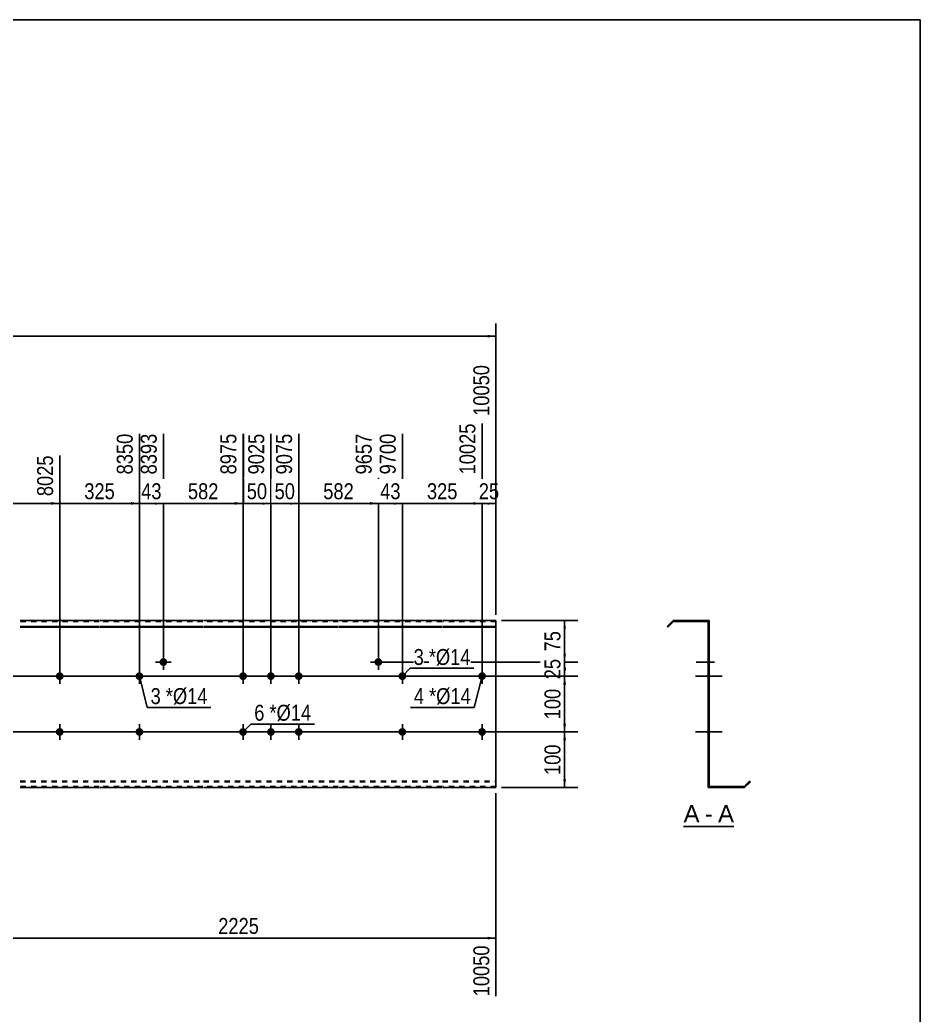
# Model space of a CAD drawing. Header units: millimetres. Extents: x -60 to 343, y -154 to 123.
# Drawn here: x 181.2 to 342.8, y -55.8 to 122.8 of the extents above; entities that cross this region are included whole.
import ezdxf

# ---------------------------------------------------------------- set-up
doc = ezdxf.new("R2010")
doc.units = ezdxf.units.MM
doc.linetypes.add('DXK_LINE_DOT1', pattern=[1.8814, 0.9407, -0.9407])
doc.styles.add('Arial', font='ARIAL.TTF', dxfattribs={"height": 0.2})
doc.styles.add('Arial Narrow', font='ARIALN.TTF', dxfattribs={"height": 0.2})

# ---------------------------------------------------------------- blocks, each defined once
blk = doc.blocks.new('Unknown-629084762-2047')
at = {"color": 5, "linetype": 'Continuous'}
for p, q in [((342.8, 122.75), (-57.2, 122.75)), ((342.8, -154.25), (342.8, 122.75))]:
    blk.add_line(p, q, dxfattribs=at)
blk = doc.blocks.new('Unknown-629084762-12 - 1241')
at = {"color": 7, "linetype": 'Continuous'}
blk.add_line((300.36, -21.95), (309.39, -21.95), dxfattribs=at)
at = {"color": 0, "linetype": 'Continuous'}
for points in [[(303.2, -21.2), (303.2, -18), (300.36, -18), (300.36, -21.2)], [(305.58, -21.2), (305.58, -18), (304.16, -18), (304.16, -21.2)], [(309.39, -21.2), (309.39, -18), (306.54, -18), (306.54, -21.2)]]:
    blk.add_wipeout(points, dxfattribs=at)
at = {"color": 96, "linetype": 'Continuous', "style": 'Arial'}
for s, p in [('A', (300.36, -21.2)), ('A', (306.54, -21.2)), ('-', (304.16, -21.2))]:
    blk.add_text(s, height=3.06, dxfattribs=at).set_placement(p)
blk = doc.blocks.new('Part-629084762-1218 - 1203')
at = {"color": 2, "linetype": 'Continuous'}
for p, q in [((195.48, 15), (181.28, 15)), ((214.08, 15), (195.58, 15)), ((238.38, 15), (214.18, 15)), ((256.98, 15), (238.48, 15)), ((266.68, 15), (257.08, 15)), ((266.68, 15), (266.68, 13.94)), ((181.28, 13.94), (195.48, 13.94)), ((181.28, 13.81), (195.48, 13.81)), ((195.58, 13.94), (214.08, 13.94)), ((195.58, 13.81), (214.08, 13.81)), ((214.18, 13.94), (238.38, 13.94)), ((214.18, 13.81), (238.38, 13.81)), ((238.48, 13.94), (256.98, 13.94)), ((238.48, 13.81), (256.98, 13.81)), ((257.08, 13.94), (266.68, 13.94)), ((257.08, 13.81), (266.68, 13.81)), ((266.68, 13.94), (266.68, -15)), ((195.48, -15), (181.28, -15)), ((214.08, -15), (195.58, -15)), ((238.38, -15), (214.18, -15)), ((256.98, -15), (238.48, -15)), ((266.68, -15), (257.08, -15))]:
    blk.add_line(p, q, dxfattribs=at)
at = {"color": 7, "linetype": 'DXK_LINE_DOT1'}
for p, q in [((195.48, 14.82), (181.28, 14.82)), ((214.08, 14.82), (195.58, 14.82)), ((238.38, 14.82), (214.18, 14.82)), ((256.98, 14.82), (238.48, 14.82)), ((266.68, 14.82), (257.08, 14.82)), ((181.28, -13.81), (195.48, -13.81)), ((181.28, -13.94), (195.48, -13.94)), ((195.58, -13.81), (214.08, -13.81)), ((195.58, -13.94), (214.08, -13.94)), ((214.18, -13.81), (238.38, -13.81)), ((214.18, -13.94), (238.38, -13.94)), ((238.48, -13.81), (256.98, -13.81)), ((238.48, -13.94), (256.98, -13.94)), ((257.08, -13.81), (266.68, -13.81)), ((257.08, -13.94), (266.68, -13.94)), ((195.48, -14.82), (181.28, -14.82)), ((214.08, -14.82), (195.58, -14.82)), ((238.38, -14.82), (214.18, -14.82)), ((256.98, -14.82), (238.48, -14.82)), ((266.68, -14.82), (257.08, -14.82))]:
    blk.add_line(p, q, dxfattribs=at)
blk = doc.blocks.new('Bolt-629084762-1219 - 1203')
at = {"linetype": 'Continuous'}
blk.add_hatch(color=3, dxfattribs=at).paths.add_polyline_path([(206.29, 7.53, -1), (207.69, 7.53, -1)])
at = {"color": 3, "linetype": 'Continuous'}
for p, q in [((206.99, 6.13), (206.99, 8.93)), ((205.59, 7.53), (208.39, 7.53))]:
    blk.add_line(p, q, dxfattribs=at)
blk = doc.blocks.new('Bolt-629084762-1220 - 1203')
at = {"linetype": 'Continuous'}
blk.add_hatch(color=3, dxfattribs=at).paths.add_polyline_path([(244.87, 7.53, -1), (246.27, 7.53, -1)])
at = {"color": 3, "linetype": 'Continuous'}
for p, q in [((245.57, 6.13), (245.57, 8.93)), ((244.17, 7.53), (246.97, 7.53))]:
    blk.add_line(p, q, dxfattribs=at)
blk = doc.blocks.new('Bolt-629084762-1221 - 1203')
at = {"linetype": 'Continuous'}
blk.add_hatch(color=3, dxfattribs=at).paths.add_polyline_path([(203.38, -5, -1), (201.98, -5, -1)])
at = {"color": 3, "linetype": 'Continuous'}
for p, q in [((204.08, -5), (201.28, -5)), ((202.68, -3.6), (202.68, -6.4))]:
    blk.add_line(p, q, dxfattribs=at)
blk = doc.blocks.new('Bolt-629084762-1222 - 1203')
at = {"linetype": 'Continuous'}
for points in [[(220.58, 5, -1), (221.98, 5, -1)], [(225.58, 5, -1), (226.98, 5, -1)], [(230.58, 5, -1), (231.98, 5, -1)], [(220.58, -5, -1), (221.98, -5, -1)], [(225.58, -5, -1), (226.98, -5, -1)], [(230.58, -5, -1), (231.98, -5, -1)]]:
    blk.add_hatch(color=3, dxfattribs=at).paths.add_polyline_path(points)
at = {"color": 3, "linetype": 'Continuous'}
for p, q in [((221.28, 3.6), (221.28, 6.4)), ((226.28, 3.6), (226.28, 6.4)), ((231.28, 3.6), (231.28, 6.4)), ((219.88, 5), (222.68, 5)), ((224.88, 5), (227.68, 5)), ((229.88, 5), (232.68, 5)), ((219.88, -5), (222.68, -5)), ((221.28, -6.4), (221.28, -3.6)), ((224.88, -5), (227.68, -5)), ((226.28, -6.4), (226.28, -3.6)), ((229.88, -5), (232.68, -5)), ((231.28, -6.4), (231.28, -3.6))]:
    blk.add_line(p, q, dxfattribs=at)
blk = doc.blocks.new('Bolt-629084762-1226 - 1203')
at = {"linetype": 'Continuous'}
blk.add_hatch(color=3, dxfattribs=at).paths.add_polyline_path([(201.98, 5, -1), (203.38, 5, -1)])
at = {"color": 3, "linetype": 'Continuous'}
for p, q in [((202.68, 3.6), (202.68, 6.4)), ((201.28, 5), (204.08, 5))]:
    blk.add_line(p, q, dxfattribs=at)
blk = doc.blocks.new('Bolt-629084762-1232 - 1203')
at = {"linetype": 'Continuous'}
blk.add_hatch(color=3, dxfattribs=at).paths.add_polyline_path([(249.18, 5, -1), (250.58, 5, -1)])
at = {"color": 3, "linetype": 'Continuous'}
for p, q in [((249.88, 3.6), (249.88, 6.4)), ((248.48, 5), (251.28, 5))]:
    blk.add_line(p, q, dxfattribs=at)
blk = doc.blocks.new('Bolt-629084762-1233 - 1203')
at = {"linetype": 'Continuous'}
blk.add_hatch(color=3, dxfattribs=at).paths.add_polyline_path([(250.58, -5, -1), (249.18, -5, -1)])
at = {"color": 3, "linetype": 'Continuous'}
for p, q in [((251.28, -5), (248.48, -5)), ((249.88, -3.6), (249.88, -6.4))]:
    blk.add_line(p, q, dxfattribs=at)
blk = doc.blocks.new('Bolt-629084762-1234 - 1203')
at = {"linetype": 'Continuous'}
for points in [[(187.68, 5, -1), (189.08, 5, -1)], [(263.48, 5, -1), (264.88, 5, -1)]]:
    blk.add_hatch(color=3, dxfattribs=at).paths.add_polyline_path(points)
at = {"color": 3, "linetype": 'Continuous'}
for p, q in [((188.38, 3.6), (188.38, 6.4)), ((264.18, 3.6), (264.18, 6.4)), ((189.78, 5), (186.98, 5)), ((265.58, 5), (262.78, 5))]:
    blk.add_line(p, q, dxfattribs=at)
blk = doc.blocks.new('Bolt-629084762-1235 - 1203')
at = {"linetype": 'Continuous'}
for points in [[(187.68, -5, -1), (189.08, -5, -1)], [(263.48, -5, -1), (264.88, -5, -1)]]:
    blk.add_hatch(color=3, dxfattribs=at).paths.add_polyline_path(points)
at = {"color": 3, "linetype": 'Continuous'}
for p, q in [((189.78, -5), (186.98, -5)), ((188.38, -6.4), (188.38, -3.6)), ((265.58, -5), (262.78, -5)), ((264.18, -6.4), (264.18, -3.6))]:
    blk.add_line(p, q, dxfattribs=at)
blk = doc.blocks.new('Bolt-629084762-1248 - 1241')
at = {"linetype": 'Continuous'}
for points in [[(304.78, 5.7), (304.78, 4.3), (304.96, 4.3), (304.96, 5.7)], [(304.78, 5.7), (304.78, 4.3), (304.96, 4.3), (304.96, 5.7)], [(304.78, 5.7), (304.78, 4.3), (304.96, 4.3), (304.96, 5.7)], [(304.78, -4.3), (304.78, -5.7), (304.96, -5.7), (304.96, -4.3)], [(304.78, -4.3), (304.78, -5.7), (304.96, -5.7), (304.96, -4.3)], [(304.78, -4.3), (304.78, -5.7), (304.96, -5.7), (304.96, -4.3)]]:
    blk.add_hatch(color=3, dxfattribs=at).paths.add_polyline_path(points)
at = {"color": 3, "linetype": 'Continuous'}
for p, q in [((304.96, 5.7), (304.78, 5.7)), ((304.96, 5.7), (304.78, 5.7)), ((304.96, 5.7), (304.78, 5.7)), ((306.27, 5), (302.47, 5)), ((306.27, 5), (302.47, 5)), ((306.27, 5), (302.47, 5)), ((304.96, 4.3), (304.78, 4.3)), ((304.96, 4.3), (304.78, 4.3)), ((304.96, 4.3), (304.78, 4.3)), ((306.27, -5), (302.47, -5)), ((306.27, -5), (302.47, -5)), ((306.27, -5), (302.47, -5)), ((304.96, -4.3), (304.78, -4.3)), ((304.96, -4.3), (304.78, -4.3)), ((304.96, -4.3), (304.78, -4.3)), ((304.96, -5.7), (304.78, -5.7)), ((304.96, -5.7), (304.78, -5.7)), ((304.96, -5.7), (304.78, -5.7))]:
    blk.add_line(p, q, dxfattribs=at)
blk = doc.blocks.new('Part-629084762-1243 - 1241')
at = {"color": 2, "linetype": 'Continuous'}
for p, q in [((298.46, 15), (297.4, 13.94)), ((297.53, 13.81), (298.54, 14.82)), ((298.46, 15), (304.96, 15)), ((298.54, 14.82), (304.78, 14.82)), ((304.78, 14.82), (304.78, -15)), ((304.96, -14.82), (304.96, 15)), ((297.4, 13.94), (297.53, 13.81)), ((312.21, -13.81), (311.21, -14.82)), ((311.28, -15), (312.34, -13.94)), ((312.34, -13.94), (312.21, -13.81)), ((311.28, -15), (304.78, -15)), ((311.21, -14.82), (304.96, -14.82))]:
    blk.add_line(p, q, dxfattribs=at)
blk = doc.blocks.new('Bolt-629084762-1244 - 1241')
at = {"linetype": 'Continuous'}
blk.add_hatch(color=3, dxfattribs=at).paths.add_polyline_path([(304.78, 8.23), (304.78, 6.83), (304.96, 6.83), (304.96, 8.23)])
at = {"color": 3, "linetype": 'Continuous'}
for p, q in [((305.91, 7.53), (302.61, 7.53)), ((304.96, 8.23), (304.78, 8.23)), ((304.96, 6.83), (304.78, 6.83))]:
    blk.add_line(p, q, dxfattribs=at)
blk = doc.blocks.new('Bolt-629084762-1245 - 1241')
at = {"linetype": 'Continuous'}
blk.add_hatch(color=3, dxfattribs=at).paths.add_polyline_path([(304.78, 8.23), (304.78, 6.83), (304.96, 6.83), (304.96, 8.23)])
at = {"color": 3, "linetype": 'Continuous'}
for p, q in [((305.91, 7.53), (302.61, 7.53)), ((304.96, 8.23), (304.78, 8.23)), ((304.96, 6.83), (304.78, 6.83))]:
    blk.add_line(p, q, dxfattribs=at)
blk = doc.blocks.new('Bolt-629084762-1246 - 1241')
at = {"linetype": 'Continuous'}
blk.add_hatch(color=3, dxfattribs=at).paths.add_polyline_path([(304.96, -5.7), (304.96, -4.3), (304.78, -4.3), (304.78, -5.7)])
at = {"color": 3, "linetype": 'Continuous'}
for p, q in [((304.96, -4.3), (304.78, -4.3)), ((305.76, -5), (304.78, -5)), ((304.96, -5.7), (304.78, -5.7))]:
    blk.add_line(p, q, dxfattribs=at)
blk = doc.blocks.new('Bolt-629084762-1247 - 1241')
at = {"linetype": 'Continuous'}
for points in [[(304.78, 5.7), (304.78, 4.3), (304.96, 4.3), (304.96, 5.7)], [(304.78, 5.7), (304.78, 4.3), (304.96, 4.3), (304.96, 5.7)], [(304.78, 5.7), (304.78, 4.3), (304.96, 4.3), (304.96, 5.7)], [(304.78, -4.3), (304.78, -5.7), (304.96, -5.7), (304.96, -4.3)], [(304.78, -4.3), (304.78, -5.7), (304.96, -5.7), (304.96, -4.3)], [(304.78, -4.3), (304.78, -5.7), (304.96, -5.7), (304.96, -4.3)]]:
    blk.add_hatch(color=3, dxfattribs=at).paths.add_polyline_path(points)
at = {"color": 3, "linetype": 'Continuous'}
for p, q in [((304.96, 5.7), (304.78, 5.7)), ((304.96, 5.7), (304.78, 5.7)), ((304.96, 5.7), (304.78, 5.7)), ((306.26, 5), (302.46, 5)), ((306.26, 5), (302.46, 5)), ((306.26, 5), (302.46, 5)), ((304.96, 4.3), (304.78, 4.3)), ((304.96, 4.3), (304.78, 4.3)), ((304.96, 4.3), (304.78, 4.3)), ((306.26, -5), (302.46, -5)), ((306.26, -5), (302.46, -5)), ((306.26, -5), (302.46, -5)), ((304.96, -4.3), (304.78, -4.3)), ((304.96, -4.3), (304.78, -4.3)), ((304.96, -4.3), (304.78, -4.3)), ((304.96, -5.7), (304.78, -5.7)), ((304.96, -5.7), (304.78, -5.7)), ((304.96, -5.7), (304.78, -5.7))]:
    blk.add_line(p, q, dxfattribs=at)
blk = doc.blocks.new('Bolt-629084762-1249 - 1241')
at = {"linetype": 'Continuous'}
blk.add_hatch(color=3, dxfattribs=at).paths.add_polyline_path([(304.78, -4.3), (304.78, -5.7), (304.96, -5.7), (304.96, -4.3)])
blk.add_hatch(color=3, dxfattribs=at).paths.add_polyline_path([(304.78, -4.3), (304.78, -5.7), (304.96, -5.7), (304.96, -4.3)])
at = {"color": 3, "linetype": 'Continuous'}
for p, q in [((303.97, -5), (307.27, -5)), ((303.97, -5), (307.27, -5)), ((304.78, -4.3), (304.96, -4.3)), ((304.78, -4.3), (304.96, -4.3)), ((304.78, -5.7), (304.96, -5.7)), ((304.78, -5.7), (304.96, -5.7))]:
    blk.add_line(p, q, dxfattribs=at)
blk = doc.blocks.new('Bolt-629084762-1250 - 1241')
at = {"linetype": 'Continuous'}
for points in [[(304.96, 4.3), (304.96, 5.7), (304.78, 5.7), (304.78, 4.3)], [(304.96, -5.7), (304.96, -4.3), (304.78, -4.3), (304.78, -5.7)]]:
    blk.add_hatch(color=3, dxfattribs=at).paths.add_polyline_path(points)
at = {"color": 3, "linetype": 'Continuous'}
for p, q in [((304.96, 5.7), (304.78, 5.7)), ((304.96, 5), (302.78, 5)), ((304.96, 4.3), (304.78, 4.3)), ((304.96, -5), (302.78, -5)), ((304.96, -4.3), (304.78, -4.3)), ((304.96, -5.7), (304.78, -5.7))]:
    blk.add_line(p, q, dxfattribs=at)
blk = doc.blocks.new('Bolt-629084762-1251 - 1241')
at = {"linetype": 'Continuous'}
blk.add_hatch(color=3, dxfattribs=at).paths.add_polyline_path([(304.78, 5.7), (304.78, 4.3), (304.96, 4.3), (304.96, 5.7)])
at = {"color": 3, "linetype": 'Continuous'}
for p, q in [((304.96, 5.7), (304.78, 5.7)), ((305.91, 5), (302.61, 5)), ((304.96, 4.3), (304.78, 4.3))]:
    blk.add_line(p, q, dxfattribs=at)
blk = doc.blocks.new('Bolt-629084762-1252 - 1241')
at = {"linetype": 'Continuous'}
blk.add_hatch(color=3, dxfattribs=at).paths.add_polyline_path([(304.78, 5.7), (304.78, 4.3), (304.96, 4.3), (304.96, 5.7)])
blk.add_hatch(color=3, dxfattribs=at).paths.add_polyline_path([(304.78, 5.7), (304.78, 4.3), (304.96, 4.3), (304.96, 5.7)])
at = {"color": 3, "linetype": 'Continuous'}
for p, q in [((304.78, 5.7), (304.96, 5.7)), ((304.78, 5.7), (304.96, 5.7)), ((303.97, 5), (307.27, 5)), ((303.97, 5), (307.27, 5)), ((304.78, 4.3), (304.96, 4.3)), ((304.78, 4.3), (304.96, 4.3))]:
    blk.add_line(p, q, dxfattribs=at)
blk = doc.blocks.new('Bolt-629084762-1253 - 1241')
at = {"linetype": 'Continuous'}
blk.add_hatch(color=3, dxfattribs=at).paths.add_polyline_path([(304.96, -5.7), (304.96, -4.3), (304.78, -4.3), (304.78, -5.7)])
blk.add_hatch(color=3, dxfattribs=at).paths.add_polyline_path([(304.96, -5.7), (304.96, -4.3), (304.78, -4.3), (304.78, -5.7)])
at = {"color": 3, "linetype": 'Continuous'}
for p, q in [((304.03, -5), (306.78, -5)), ((304.03, -5), (306.78, -5)), ((304.78, -4.3), (304.96, -4.3)), ((304.78, -4.3), (304.96, -4.3)), ((304.78, -5.7), (304.96, -5.7)), ((304.78, -5.7), (304.96, -5.7))]:
    blk.add_line(p, q, dxfattribs=at)
blk = doc.blocks.new('Bolt-629084762-1254 - 1241')
at = {"linetype": 'Continuous'}
blk.add_hatch(color=3, dxfattribs=at).paths.add_polyline_path([(304.96, -5.7), (304.96, -4.3), (304.78, -4.3), (304.78, -5.7)])
blk.add_hatch(color=3, dxfattribs=at).paths.add_polyline_path([(304.96, -5.7), (304.96, -4.3), (304.78, -4.3), (304.78, -5.7)])
at = {"color": 3, "linetype": 'Continuous'}
for p, q in [((304.03, -5), (306.78, -5)), ((304.03, -5), (306.78, -5)), ((304.78, -4.3), (304.96, -4.3)), ((304.78, -4.3), (304.96, -4.3)), ((304.78, -5.7), (304.96, -5.7)), ((304.78, -5.7), (304.96, -5.7))]:
    blk.add_line(p, q, dxfattribs=at)
blk = doc.blocks.new('Bolt-629084762-1255 - 1241')
at = {"linetype": 'Continuous'}
blk.add_hatch(color=3, dxfattribs=at).paths.add_polyline_path([(304.96, -5.7), (304.96, -4.3), (304.78, -4.3), (304.78, -5.7)])
blk.add_hatch(color=3, dxfattribs=at).paths.add_polyline_path([(304.96, -5.7), (304.96, -4.3), (304.78, -4.3), (304.78, -5.7)])
at = {"color": 3, "linetype": 'Continuous'}
for p, q in [((304.03, -5), (306.78, -5)), ((304.03, -5), (306.78, -5)), ((304.78, -4.3), (304.96, -4.3)), ((304.78, -4.3), (304.96, -4.3)), ((304.78, -5.7), (304.96, -5.7)), ((304.78, -5.7), (304.96, -5.7))]:
    blk.add_line(p, q, dxfattribs=at)
blk = doc.blocks.new('Bolt-629084762-1256 - 1241')
at = {"linetype": 'Continuous'}
blk.add_hatch(color=3, dxfattribs=at).paths.add_polyline_path([(304.96, -5.7), (304.96, -4.3), (304.78, -4.3), (304.78, -5.7)])
blk.add_hatch(color=3, dxfattribs=at).paths.add_polyline_path([(304.96, -5.7), (304.96, -4.3), (304.78, -4.3), (304.78, -5.7)])
at = {"color": 3, "linetype": 'Continuous'}
for p, q in [((304.03, -5), (306.78, -5)), ((304.03, -5), (306.78, -5)), ((304.78, -4.3), (304.96, -4.3)), ((304.78, -4.3), (304.96, -4.3)), ((304.78, -5.7), (304.96, -5.7)), ((304.78, -5.7), (304.96, -5.7))]:
    blk.add_line(p, q, dxfattribs=at)
blk = doc.blocks.new('Bolt-629084762-1257 - 1241')
at = {"linetype": 'Continuous'}
blk.add_hatch(color=3, dxfattribs=at).paths.add_polyline_path([(304.78, 5.7), (304.78, 4.3), (304.96, 4.3), (304.96, 5.7)])
at = {"color": 3, "linetype": 'Continuous'}
for p, q in [((304.96, 5.7), (304.78, 5.7)), ((305.91, 5), (302.61, 5)), ((304.96, 4.3), (304.78, 4.3))]:
    blk.add_line(p, q, dxfattribs=at)
blk = doc.blocks.new('Bolt-629084762-1258 - 1241')
at = {"linetype": 'Continuous'}
blk.add_hatch(color=3, dxfattribs=at).paths.add_polyline_path([(304.96, -5.7), (304.96, -4.3), (304.78, -4.3), (304.78, -5.7)])
at = {"color": 3, "linetype": 'Continuous'}
for p, q in [((304.96, -4.3), (304.78, -4.3)), ((305.76, -5), (304.78, -5)), ((304.96, -5.7), (304.78, -5.7))]:
    blk.add_line(p, q, dxfattribs=at)
blk = doc.blocks.new('Bolt-629084762-1259 - 1241')
at = {"linetype": 'Continuous'}
blk.add_hatch(color=3, dxfattribs=at).paths.add_polyline_path([(304.78, 5.7), (304.78, 4.3), (304.96, 4.3), (304.96, 5.7)])
blk.add_hatch(color=3, dxfattribs=at).paths.add_polyline_path([(304.78, 5.7), (304.78, 4.3), (304.96, 4.3), (304.96, 5.7)])
at = {"color": 3, "linetype": 'Continuous'}
for p, q in [((304.78, 5.7), (304.96, 5.7)), ((304.78, 5.7), (304.96, 5.7)), ((303.98, 5), (307.28, 5)), ((303.98, 5), (307.28, 5)), ((304.78, 4.3), (304.96, 4.3)), ((304.78, 4.3), (304.96, 4.3))]:
    blk.add_line(p, q, dxfattribs=at)
blk = doc.blocks.new('Bolt-629084762-1260 - 1241')
at = {"linetype": 'Continuous'}
blk.add_hatch(color=3, dxfattribs=at).paths.add_polyline_path([(304.78, -4.3), (304.78, -5.7), (304.96, -5.7), (304.96, -4.3)])
blk.add_hatch(color=3, dxfattribs=at).paths.add_polyline_path([(304.78, -4.3), (304.78, -5.7), (304.96, -5.7), (304.96, -4.3)])
at = {"color": 3, "linetype": 'Continuous'}
for p, q in [((303.98, -5), (307.28, -5)), ((303.98, -5), (307.28, -5)), ((304.78, -4.3), (304.96, -4.3)), ((304.78, -4.3), (304.96, -4.3)), ((304.78, -5.7), (304.96, -5.7)), ((304.78, -5.7), (304.96, -5.7))]:
    blk.add_line(p, q, dxfattribs=at)
blk = doc.blocks.new('Bolt-629084762-1261 - 1241')
at = {"linetype": 'Continuous'}
blk.add_hatch(color=3, dxfattribs=at).paths.add_polyline_path([(304.96, -5.7), (304.96, -4.3), (304.78, -4.3), (304.78, -5.7)])
blk.add_hatch(color=3, dxfattribs=at).paths.add_polyline_path([(304.96, -5.7), (304.96, -4.3), (304.78, -4.3), (304.78, -5.7)])
at = {"color": 3, "linetype": 'Continuous'}
for p, q in [((304.03, -5), (306.78, -5)), ((304.03, -5), (306.78, -5)), ((304.78, -4.3), (304.96, -4.3)), ((304.78, -4.3), (304.96, -4.3)), ((304.78, -5.7), (304.96, -5.7)), ((304.78, -5.7), (304.96, -5.7))]:
    blk.add_line(p, q, dxfattribs=at)
blk = doc.blocks.new('StraightDimension-629084762-1400 - 1203')
at = {"linetype": 'Continuous'}
for points in [[(278.75, 13.5), (279, 15), (279.25, 13.5)], [(279.25, 9.03), (279, 7.53), (278.75, 9.03)]]:
    blk.add_hatch(color=7, dxfattribs=at).paths.add_polyline_path(points)
at = {"color": 7, "linetype": 'Continuous'}
for p, q in [((267.68, 15), (281.4, 15)), ((279, 7.53), (279, 15)), ((246.57, 7.53), (281.4, 7.53))]:
    blk.add_line(p, q, dxfattribs=at)
at = {"color": 0}
blk.add_wipeout([(278.85, 13.7), (274.65, 13.7), (274.65, 8.84), (278.85, 8.84)], dxfattribs=at)
at = {"color": 3, "style": 'Arial Narrow'}
blk.add_text('75', height=2.863, rotation=90.0002, dxfattribs=at).set_placement((278.25, 9.44))
blk = doc.blocks.new('StraightDimension-629084762-1279 - 1203')
at = {"linetype": 'Continuous'}
blk.add_hatch(color=7, dxfattribs=at).paths.add_polyline_path([(265.18, -41.75), (266.68, -42), (265.18, -42.25)])
at = {"color": 7, "linetype": 'Continuous'}
for p, q in [((174.28, -6), (174.28, -50.61)), ((266.68, -16), (266.68, -52.44)), ((174.28, -42), (266.68, -42))]:
    blk.add_line(p, q, dxfattribs=at)
at = {"color": 0}
blk.add_wipeout([(224.74, -41.85), (224.74, -37.65), (216.23, -37.65), (216.23, -41.85)], dxfattribs=at)
at = {"color": 0, "linetype": 'Continuous'}
blk.add_wipeout([(266.08, -42.7), (261.88, -42.7), (261.88, -53.04), (266.08, -53.04)], dxfattribs=at)
at = {"color": 3, "style": 'Arial Narrow'}
blk.add_text('2225', height=2.863, dxfattribs=at).set_placement((216.83, -41.25))
at = {"color": 3, "linetype": 'Continuous', "style": 'Arial Narrow'}
blk.add_text('10050', height=2.863, rotation=90.0002, dxfattribs=at).set_placement((265.48, -52.44))
blk = doc.blocks.new('StraightDimension-629084762-1353 - 1203')
at = {"linetype": 'Continuous'}
blk.add_hatch(color=7, dxfattribs=at).paths.add_polyline_path([(262.68, 36.25), (264.18, 36), (262.68, 35.75)])
at = {"color": 7, "linetype": 'Continuous'}
for p, q in [((264.18, 6), (264.18, 50.34)), ((249.88, 6), (249.88, 48.51)), ((249.88, 36), (264.18, 36))]:
    blk.add_line(p, q, dxfattribs=at)
at = {"color": 0}
blk.add_wipeout([(260.37, 36.15), (260.37, 40.35), (253.69, 40.35), (253.69, 36.15)], dxfattribs=at)
at = {"color": 3, "style": 'Arial Narrow'}
blk.add_text('325', height=2.863, dxfattribs=at).set_placement((254.29, 36.75))
at = {"color": 0, "linetype": 'Continuous'}
blk.add_wipeout([(263.58, 50.94), (259.38, 50.94), (259.38, 40.6), (263.58, 40.6)], dxfattribs=at)
at = {"color": 3, "linetype": 'Continuous', "style": 'Arial Narrow'}
blk.add_text('10025', height=2.863, rotation=90.0002, dxfattribs=at).set_placement((262.98, 41.2))
blk = doc.blocks.new('StraightDimension-629084762-1357 - 1203')
at = {"linetype": 'Continuous'}
blk.add_hatch(color=7, dxfattribs=at).paths.add_polyline_path([(224.78, 36.25), (226.28, 36), (224.78, 35.75)])
at = {"color": 7, "linetype": 'Continuous'}
for p, q in [((221.28, 6), (221.28, 48.51)), ((226.28, 6), (226.28, 48.51)), ((221.28, 36), (226.28, 36))]:
    blk.add_line(p, q, dxfattribs=at)
at = {"color": 0}
blk.add_wipeout([(226.21, 36.15), (226.21, 40.35), (221.35, 40.35), (221.35, 36.15)], dxfattribs=at)
at = {"color": 3, "style": 'Arial Narrow'}
blk.add_text('50', height=2.863, dxfattribs=at).set_placement((221.95, 36.75))
at = {"color": 0, "linetype": 'Continuous'}
blk.add_wipeout([(225.68, 49.11), (221.48, 49.11), (221.48, 40.6), (225.68, 40.6)], dxfattribs=at)
at = {"color": 3, "linetype": 'Continuous', "style": 'Arial Narrow'}
blk.add_text('9025', height=2.863, rotation=90.0002, dxfattribs=at).set_placement((225.08, 41.2))
blk = doc.blocks.new('StraightDimension-629084762-1361 - 1203')
at = {"linetype": 'Continuous'}
blk.add_hatch(color=7, dxfattribs=at).paths.add_polyline_path([(186.88, 36.25), (188.38, 36), (186.88, 35.75)])
at = {"color": 7, "linetype": 'Continuous'}
for p, q in [((188.38, 6), (188.38, 44.61)), ((0, 16), (0, 39.13)), ((0, 36), (188.38, 36))]:
    blk.add_line(p, q, dxfattribs=at)
at = {"color": 0, "linetype": 'Continuous'}
for points in [[(187.78, 45.21), (183.58, 45.21), (183.58, 36.7), (187.78, 36.7)], [(-0.6, 39.73), (-4.8, 39.73), (-4.8, 36.7), (-0.6, 36.7)]]:
    blk.add_wipeout(points, dxfattribs=at)
at = {"color": 0}
blk.add_wipeout([(98.45, 36.15), (98.45, 40.35), (89.93, 40.35), (89.93, 36.15)], dxfattribs=at)
at = {"color": 3, "linetype": 'Continuous', "style": 'Arial Narrow'}
for s, height, p in [('8025', 2.863, (187.18, 37.3)), ('0', 2.86, (-1.2, 37.3))]:
    blk.add_text(s, height=height, rotation=90.0002, dxfattribs=at).set_placement(p)
at = {"color": 3, "style": 'Arial Narrow'}
blk.add_text('8025', height=2.863, dxfattribs=at).set_placement((90.53, 36.75))
blk = doc.blocks.new('StraightDimension-629084762-1356 - 1203')
at = {"linetype": 'Continuous'}
blk.add_hatch(color=7, dxfattribs=at).paths.add_polyline_path([(229.78, 36.25), (231.28, 36), (229.78, 35.75)])
at = {"color": 7, "linetype": 'Continuous'}
for p, q in [((226.28, 6), (226.28, 48.51)), ((231.28, 6), (231.28, 48.51)), ((226.28, 36), (231.28, 36))]:
    blk.add_line(p, q, dxfattribs=at)
at = {"color": 0}
blk.add_wipeout([(231.21, 36.15), (231.21, 40.35), (226.35, 40.35), (226.35, 36.15)], dxfattribs=at)
at = {"color": 3, "style": 'Arial Narrow'}
blk.add_text('50', height=2.863, dxfattribs=at).set_placement((226.95, 36.75))
at = {"color": 0, "linetype": 'Continuous'}
blk.add_wipeout([(230.68, 49.11), (226.48, 49.11), (226.48, 40.6), (230.68, 40.6)], dxfattribs=at)
at = {"color": 3, "linetype": 'Continuous', "style": 'Arial Narrow'}
blk.add_text('9075', height=2.863, rotation=90.0002, dxfattribs=at).set_placement((230.08, 41.2))
blk = doc.blocks.new('StraightDimension-629084762-1355 - 1203')
at = {"linetype": 'Continuous'}
blk.add_hatch(color=7, dxfattribs=at).paths.add_polyline_path([(244.07, 36.25), (245.57, 36), (244.07, 35.75)])
at = {"color": 7, "linetype": 'Continuous'}
for p, q in [((231.28, 6), (231.28, 48.51)), ((245.57, 8.53), (245.57, 48.51)), ((231.28, 36), (245.57, 36))]:
    blk.add_line(p, q, dxfattribs=at)
at = {"color": 0}
blk.add_wipeout([(241.77, 36.15), (241.77, 40.35), (235.08, 40.35), (235.08, 36.15)], dxfattribs=at)
at = {"color": 3, "style": 'Arial Narrow'}
blk.add_text('582', height=2.863, dxfattribs=at).set_placement((235.68, 36.75))
at = {"color": 0, "linetype": 'Continuous'}
blk.add_wipeout([(244.97, 49.11), (240.77, 49.11), (240.77, 40.6), (244.97, 40.6)], dxfattribs=at)
at = {"color": 3, "linetype": 'Continuous', "style": 'Arial Narrow'}
blk.add_text('9657', height=2.863, rotation=90.0002, dxfattribs=at).set_placement((244.37, 41.2))
blk = doc.blocks.new('StraightDimension-629084762-1354 - 1203')
at = {"linetype": 'Continuous'}
blk.add_hatch(color=7, dxfattribs=at).paths.add_polyline_path([(248.38, 36.25), (249.88, 36), (248.38, 35.75)])
at = {"color": 7, "linetype": 'Continuous'}
for p, q in [((245.57, 8.53), (245.57, 48.51)), ((249.88, 6), (249.88, 48.51)), ((245.57, 36), (249.88, 36))]:
    blk.add_line(p, q, dxfattribs=at)
at = {"color": 0}
blk.add_wipeout([(250.16, 36.15), (250.16, 40.35), (245.3, 40.35), (245.3, 36.15)], dxfattribs=at)
at = {"color": 3, "style": 'Arial Narrow'}
blk.add_text('43', height=2.863, dxfattribs=at).set_placement((245.9, 36.75))
at = {"color": 0, "linetype": 'Continuous'}
blk.add_wipeout([(249.28, 49.11), (245.08, 49.11), (245.08, 40.6), (249.28, 40.6)], dxfattribs=at)
at = {"color": 3, "linetype": 'Continuous', "style": 'Arial Narrow'}
blk.add_text('9700', height=2.863, rotation=90.0002, dxfattribs=at).set_placement((248.68, 41.2))
blk = doc.blocks.new('StraightDimension-629084762-1358 - 1203')
at = {"linetype": 'Continuous'}
blk.add_hatch(color=7, dxfattribs=at).paths.add_polyline_path([(219.78, 36.25), (221.28, 36), (219.78, 35.75)])
at = {"color": 7, "linetype": 'Continuous'}
for p, q in [((206.99, 8.53), (206.99, 48.51)), ((221.28, 6), (221.28, 48.51)), ((206.99, 36), (221.28, 36))]:
    blk.add_line(p, q, dxfattribs=at)
at = {"color": 0}
blk.add_wipeout([(217.48, 36.15), (217.48, 40.35), (210.79, 40.35), (210.79, 36.15)], dxfattribs=at)
at = {"color": 3, "style": 'Arial Narrow'}
blk.add_text('582', height=2.863, dxfattribs=at).set_placement((211.39, 36.75))
at = {"color": 0, "linetype": 'Continuous'}
blk.add_wipeout([(220.68, 49.11), (216.48, 49.11), (216.48, 40.6), (220.68, 40.6)], dxfattribs=at)
at = {"color": 3, "linetype": 'Continuous', "style": 'Arial Narrow'}
blk.add_text('8975', height=2.863, rotation=90.0002, dxfattribs=at).set_placement((220.08, 41.2))
blk = doc.blocks.new('StraightDimension-629084762-1352 - 1203')
at = {"linetype": 'Continuous'}
blk.add_hatch(color=7, dxfattribs=at).paths.add_polyline_path([(265.18, 36.25), (266.68, 36), (265.18, 35.75)])
at = {"color": 7, "linetype": 'Continuous'}
for p, q in [((266.68, 16), (266.68, 60.84)), ((264.18, 6), (264.18, 50.34)), ((264.18, 36), (266.68, 36))]:
    blk.add_line(p, q, dxfattribs=at)
at = {"color": 0, "linetype": 'Continuous'}
blk.add_wipeout([(266.08, 61.44), (261.88, 61.44), (261.88, 51.1), (266.08, 51.1)], dxfattribs=at)
at = {"color": 0}
blk.add_wipeout([(267.86, 36.15), (267.86, 40.35), (263, 40.35), (263, 36.15)], dxfattribs=at)
at = {"color": 3, "linetype": 'Continuous', "style": 'Arial Narrow'}
blk.add_text('10050', height=2.863, rotation=90.0002, dxfattribs=at).set_placement((265.48, 51.7))
at = {"color": 3, "style": 'Arial Narrow'}
blk.add_text('25', height=2.863, dxfattribs=at).set_placement((263.6, 36.75))
blk = doc.blocks.new('StraightDimension-629084762-1359 - 1203')
at = {"linetype": 'Continuous'}
blk.add_hatch(color=7, dxfattribs=at).paths.add_polyline_path([(205.49, 36.25), (206.99, 36), (205.49, 35.75)])
at = {"color": 7, "linetype": 'Continuous'}
for p, q in [((202.68, 6), (202.68, 48.51)), ((206.99, 8.53), (206.99, 48.51)), ((202.68, 36), (206.99, 36))]:
    blk.add_line(p, q, dxfattribs=at)
at = {"color": 0}
blk.add_wipeout([(207.26, 36.15), (207.26, 40.35), (202.4, 40.35), (202.4, 36.15)], dxfattribs=at)
at = {"color": 3, "style": 'Arial Narrow'}
blk.add_text('43', height=2.863, dxfattribs=at).set_placement((203, 36.75))
at = {"color": 0, "linetype": 'Continuous'}
blk.add_wipeout([(206.39, 49.11), (202.19, 49.11), (202.19, 40.6), (206.39, 40.6)], dxfattribs=at)
at = {"color": 3, "linetype": 'Continuous', "style": 'Arial Narrow'}
blk.add_text('8393', height=2.863, rotation=90.0002, dxfattribs=at).set_placement((205.79, 41.2))
blk = doc.blocks.new('StraightDimension-629084762-1360 - 1203')
at = {"linetype": 'Continuous'}
blk.add_hatch(color=7, dxfattribs=at).paths.add_polyline_path([(201.18, 36.25), (202.68, 36), (201.18, 35.75)])
at = {"color": 7, "linetype": 'Continuous'}
for p, q in [((202.68, 6), (202.68, 48.51)), ((188.38, 6), (188.38, 44.61)), ((188.38, 36), (202.68, 36))]:
    blk.add_line(p, q, dxfattribs=at)
at = {"color": 0}
blk.add_wipeout([(198.87, 36.15), (198.87, 40.35), (192.19, 40.35), (192.19, 36.15)], dxfattribs=at)
at = {"color": 3, "style": 'Arial Narrow'}
blk.add_text('325', height=2.863, dxfattribs=at).set_placement((192.79, 36.75))
at = {"color": 0, "linetype": 'Continuous'}
blk.add_wipeout([(202.08, 49.11), (197.88, 49.11), (197.88, 40.6), (202.08, 40.6)], dxfattribs=at)
at = {"color": 3, "linetype": 'Continuous', "style": 'Arial Narrow'}
blk.add_text('8350', height=2.863, rotation=90.0002, dxfattribs=at).set_placement((201.48, 41.2))
blk = doc.blocks.new('StraightDimension-629084762-1401 - 1203')
at = {"linetype": 'Continuous'}
for points in [[(278.75, 6.03), (279, 7.53), (279.25, 6.03)], [(279.25, 6.5), (279, 5), (278.75, 6.5)]]:
    blk.add_hatch(color=7, dxfattribs=at).paths.add_polyline_path(points)
at = {"color": 7, "linetype": 'Continuous'}
for p, q in [((246.57, 7.53), (281.4, 7.53)), ((279, 5), (279, 7.53)), ((42.09, 5), (281.4, 5))]:
    blk.add_line(p, q, dxfattribs=at)
at = {"color": 0}
blk.add_wipeout([(278.85, 8.7), (274.65, 8.7), (274.65, 3.84), (278.85, 3.84)], dxfattribs=at)
at = {"color": 3, "style": 'Arial Narrow'}
blk.add_text('25', height=2.863, rotation=90.0002, dxfattribs=at).set_placement((278.25, 4.44))
blk = doc.blocks.new('StraightDimension-629084762-1402 - 1203')
at = {"linetype": 'Continuous'}
for points in [[(278.75, 3.5), (279, 5), (279.25, 3.5)], [(279.25, -3.5), (279, -5), (278.75, -3.5)]]:
    blk.add_hatch(color=7, dxfattribs=at).paths.add_polyline_path(points)
at = {"color": 7, "linetype": 'Continuous'}
for p, q in [((42.09, 5), (281.4, 5)), ((279, -5), (279, 5)), ((42.09, -5), (281.4, -5))]:
    blk.add_line(p, q, dxfattribs=at)
at = {"color": 0}
blk.add_wipeout([(278.85, 3.34), (274.65, 3.34), (274.65, -3.34), (278.85, -3.34)], dxfattribs=at)
at = {"color": 3, "style": 'Arial Narrow'}
blk.add_text('100', height=2.863, rotation=90.0002, dxfattribs=at).set_placement((278.25, -2.74))
blk = doc.blocks.new('StraightDimension-629084762-1403 - 1203')
at = {"linetype": 'Continuous'}
for points in [[(278.75, -6.5), (279, -5), (279.25, -6.5)], [(279.25, -13.5), (279, -15), (278.75, -13.5)]]:
    blk.add_hatch(color=7, dxfattribs=at).paths.add_polyline_path(points)
at = {"color": 7, "linetype": 'Continuous'}
for p, q in [((42.09, -5), (281.4, -5)), ((279, -15), (279, -5)), ((267.68, -15), (281.4, -15))]:
    blk.add_line(p, q, dxfattribs=at)
at = {"color": 0}
blk.add_wipeout([(278.85, -6.66), (274.65, -6.66), (274.65, -13.34), (278.85, -13.34)], dxfattribs=at)
at = {"color": 3, "style": 'Arial Narrow'}
blk.add_text('100', height=2.863, rotation=90.0002, dxfattribs=at).set_placement((278.25, -12.74))
blk = doc.blocks.new('StraightDimension-629084762-1438 - 1203')
at = {"linetype": 'Continuous'}
blk.add_hatch(color=7, dxfattribs=at).paths.add_polyline_path([(265.18, 66.25), (266.68, 66), (265.18, 65.75)])
at = {"color": 7, "linetype": 'Continuous'}
for p, q in [((266.68, 16), (266.68, 68.25)), ((0, 66), (266.68, 66))]:
    blk.add_line(p, q, dxfattribs=at)
blk = doc.blocks.new('Mark-629084762-1474 - 1203')
at = {"color": 0}
for points in [[(225.12, -2.99), (225.12, 0.01), (223.29, 0.01), (223.29, -2.99)], [(227.3, -2.99), (227.3, 0.01), (226.02, 0.01), (226.02, -2.99)]]:
    blk.add_wipeout(points, dxfattribs=at)
for points in [[(225.12, -2.99), (225.12, 0.01), (223.29, 0.01), (223.29, -2.99)], [(227.3, -2.99), (227.3, 0.01), (226.02, 0.01), (226.02, -2.99)]]:
    blk.add_wipeout(points, dxfattribs=at)
at = {"color": 7, "linetype": 'Continuous'}
blk.add_line((221.28, -5), (222.69, -3.59), dxfattribs=at)
at = {"color": 3, "style": 'Arial Narrow'}
blk.add_text('6', height=2.86, dxfattribs=at).set_placement((223.29, -2.99))
at = {"color": 0}
blk.add_wipeout([(233.51, -2.99), (233.51, 0.01), (227.3, 0.01), (227.3, -2.99)], dxfattribs=at)
blk.add_wipeout([(233.51, -2.99), (233.51, 0.01), (227.3, 0.01), (227.3, -2.99)], dxfattribs=at)
at = {"color": 7, "linetype": 'Continuous'}
blk.add_line((222.69, -3.59), (234.11, -3.59), dxfattribs=at)
at = {"color": 3, "style": 'Arial Narrow'}
for s, height, p in [('*', 2.86, (226.02, -2.99)), ('Ø14', 2.863, (227.3, -2.99))]:
    blk.add_text(s, height=height, dxfattribs=at).set_placement(p)
blk = doc.blocks.new('MarkSet-629084762-1453 - 1203')
at = {"color": 0}
for points in [[(206.52, -0.01), (206.52, 2.99), (204.69, 2.99), (204.69, -0.01)], [(208.7, -0.01), (208.7, 2.99), (207.42, 2.99), (207.42, -0.01)]]:
    blk.add_wipeout(points, dxfattribs=at)
for points in [[(206.52, -0.01), (206.52, 2.99), (204.69, 2.99), (204.69, -0.01)], [(208.7, -0.01), (208.7, 2.99), (207.42, 2.99), (207.42, -0.01)]]:
    blk.add_wipeout(points, dxfattribs=at)
at = {"color": 7, "linetype": 'Continuous'}
blk.add_line((202.68, 5), (204.09, -0.61), dxfattribs=at)
at = {"color": 3, "style": 'Arial Narrow'}
blk.add_text('3', height=2.86, dxfattribs=at).set_placement((204.69, -0.01))
at = {"color": 0}
blk.add_wipeout([(214.91, -0.01), (214.91, 2.99), (208.7, 2.99), (208.7, -0.01)], dxfattribs=at)
blk.add_wipeout([(214.91, -0.01), (214.91, 2.99), (208.7, 2.99), (208.7, -0.01)], dxfattribs=at)
at = {"color": 7, "linetype": 'Continuous'}
blk.add_line((204.09, -0.61), (215.51, -0.61), dxfattribs=at)
at = {"color": 3, "style": 'Arial Narrow'}
for s, height, p in [('*', 2.86, (207.42, -0.01)), ('Ø14', 2.863, (208.7, -0.01))]:
    blk.add_text(s, height=height, dxfattribs=at).set_placement(p)
blk = doc.blocks.new('MarkSet-629084762-1460 - 1203')
at = {"color": 0}
for points in [[(253.73, 7.01), (253.73, 10.01), (251.9, 10.01), (251.9, 7.01)], [(255.9, 7.01), (255.9, 10.01), (254.63, 10.01), (254.63, 7.01)]]:
    blk.add_wipeout(points, dxfattribs=at)
for points in [[(253.73, 7.01), (253.73, 10.01), (251.9, 10.01), (251.9, 7.01)], [(255.9, 7.01), (255.9, 10.01), (254.63, 10.01), (254.63, 7.01)]]:
    blk.add_wipeout(points, dxfattribs=at)
at = {"color": 7, "linetype": 'Continuous'}
blk.add_line((249.88, 5), (251.3, 6.41), dxfattribs=at)
at = {"color": 3, "style": 'Arial Narrow'}
blk.add_text('3', height=2.86, dxfattribs=at).set_placement((251.9, 7.01))
at = {"color": 0}
blk.add_wipeout([(262.12, 7.01), (262.12, 10.01), (255.9, 10.01), (255.9, 7.01)], dxfattribs=at)
blk.add_wipeout([(262.12, 7.01), (262.12, 10.01), (255.9, 10.01), (255.9, 7.01)], dxfattribs=at)
at = {"color": 7, "linetype": 'Continuous'}
blk.add_line((251.3, 6.41), (262.72, 6.41), dxfattribs=at)
at = {"color": 3, "style": 'Arial Narrow'}
for s, height, p in [('*', 2.86, (254.63, 7.01)), ('Ø14', 2.863, (255.9, 7.01))]:
    blk.add_text(s, height=height, dxfattribs=at).set_placement(p)
blk = doc.blocks.new('MarkSet-629084762-1471 - 1203')
at = {"color": 0}
for points in [[(253.77, -0.01), (253.77, 2.99), (251.94, 2.99), (251.94, -0.01)], [(255.95, -0.01), (255.95, 2.99), (254.67, 2.99), (254.67, -0.01)]]:
    blk.add_wipeout(points, dxfattribs=at)
for points in [[(253.77, -0.01), (253.77, 2.99), (251.94, 2.99), (251.94, -0.01)], [(255.95, -0.01), (255.95, 2.99), (254.67, 2.99), (254.67, -0.01)]]:
    blk.add_wipeout(points, dxfattribs=at)
at = {"color": 3, "style": 'Arial Narrow'}
blk.add_text('4', height=2.86, dxfattribs=at).set_placement((251.94, -0.01))
at = {"color": 0}
blk.add_wipeout([(262.16, -0.01), (262.16, 2.99), (255.95, 2.99), (255.95, -0.01)], dxfattribs=at)
blk.add_wipeout([(262.16, -0.01), (262.16, 2.99), (255.95, 2.99), (255.95, -0.01)], dxfattribs=at)
at = {"color": 7, "linetype": 'Continuous'}
for p in [(264.18, 5), (251.34, -0.61)]:
    blk.add_line(p, (262.76, -0.61), dxfattribs=at)
at = {"color": 3, "style": 'Arial Narrow'}
for s, height, p in [('*', 2.86, (254.67, -0.01)), ('Ø14', 2.863, (255.95, -0.01))]:
    blk.add_text(s, height=height, dxfattribs=at).set_placement(p)

msp = doc.modelspace()

# ---------------------------------------------------------------- block references
for name in ['Unknown-629084762-2047', 'Part-629084762-1218 - 1203', 'Part-629084762-1243 - 1241', 'Bolt-629084762-1219 - 1203', 'Bolt-629084762-1220 - 1203', 'Bolt-629084762-1244 - 1241', 'Bolt-629084762-1245 - 1241', 'Bolt-629084762-1234 - 1203', 'Bolt-629084762-1226 - 1203', 'Bolt-629084762-1222 - 1203', 'Bolt-629084762-1232 - 1203', 'Bolt-629084762-1247 - 1241', 'Bolt-629084762-1248 - 1241', 'Bolt-629084762-1251 - 1241', 'Bolt-629084762-1257 - 1241', 'Bolt-629084762-1250 - 1241', 'Bolt-629084762-1252 - 1241', 'Bolt-629084762-1259 - 1241', 'Bolt-629084762-1235 - 1203', 'Bolt-629084762-1221 - 1203', 'Bolt-629084762-1233 - 1203', 'Bolt-629084762-1249 - 1241', 'Bolt-629084762-1260 - 1241', 'Bolt-629084762-1253 - 1241', 'Bolt-629084762-1254 - 1241', 'Bolt-629084762-1255 - 1241', 'Bolt-629084762-1256 - 1241', 'Bolt-629084762-1261 - 1241', 'Bolt-629084762-1246 - 1241', 'Bolt-629084762-1258 - 1241']:
    msp.add_blockref(name, (0, 0))

# ---------------------------------------------------------------- next in the draw order: block references
for name in ['StraightDimension-629084762-1357 - 1203', 'StraightDimension-629084762-1361 - 1203', 'StraightDimension-629084762-1400 - 1203', 'StraightDimension-629084762-1279 - 1203', 'Unknown-629084762-12 - 1241']:
    msp.add_blockref(name, (0, 0))

# ---------------------------------------------------------------- next in the draw order: block references
for name in ['StraightDimension-629084762-1353 - 1203', 'StraightDimension-629084762-1358 - 1203', 'StraightDimension-629084762-1356 - 1203']:
    msp.add_blockref(name, (0, 0))

# ---------------------------------------------------------------- next in the draw order: block references
for name in ['StraightDimension-629084762-1352 - 1203', 'StraightDimension-629084762-1359 - 1203', 'StraightDimension-629084762-1355 - 1203']:
    msp.add_blockref(name, (0, 0))

# ---------------------------------------------------------------- next in the draw order: block references
for name in ['StraightDimension-629084762-1360 - 1203', 'StraightDimension-629084762-1354 - 1203']:
    msp.add_blockref(name, (0, 0))

# ---------------------------------------------------------------- next in the draw order: block references
for name in ['StraightDimension-629084762-1438 - 1203', 'StraightDimension-629084762-1401 - 1203']:
    msp.add_blockref(name, (0, 0))

# ---------------------------------------------------------------- next in the draw order: block references
msp.add_blockref('StraightDimension-629084762-1402 - 1203', (0, 0))

# ---------------------------------------------------------------- next in the draw order: block references
for name in ['MarkSet-629084762-1460 - 1203', 'MarkSet-629084762-1453 - 1203', 'StraightDimension-629084762-1403 - 1203']:
    msp.add_blockref(name, (0, 0))

# ---------------------------------------------------------------- next in the draw order: block references
for name in ['MarkSet-629084762-1471 - 1203', 'Mark-629084762-1474 - 1203']:
    msp.add_blockref(name, (0, 0))

doc.saveas('drawing.dxf')
